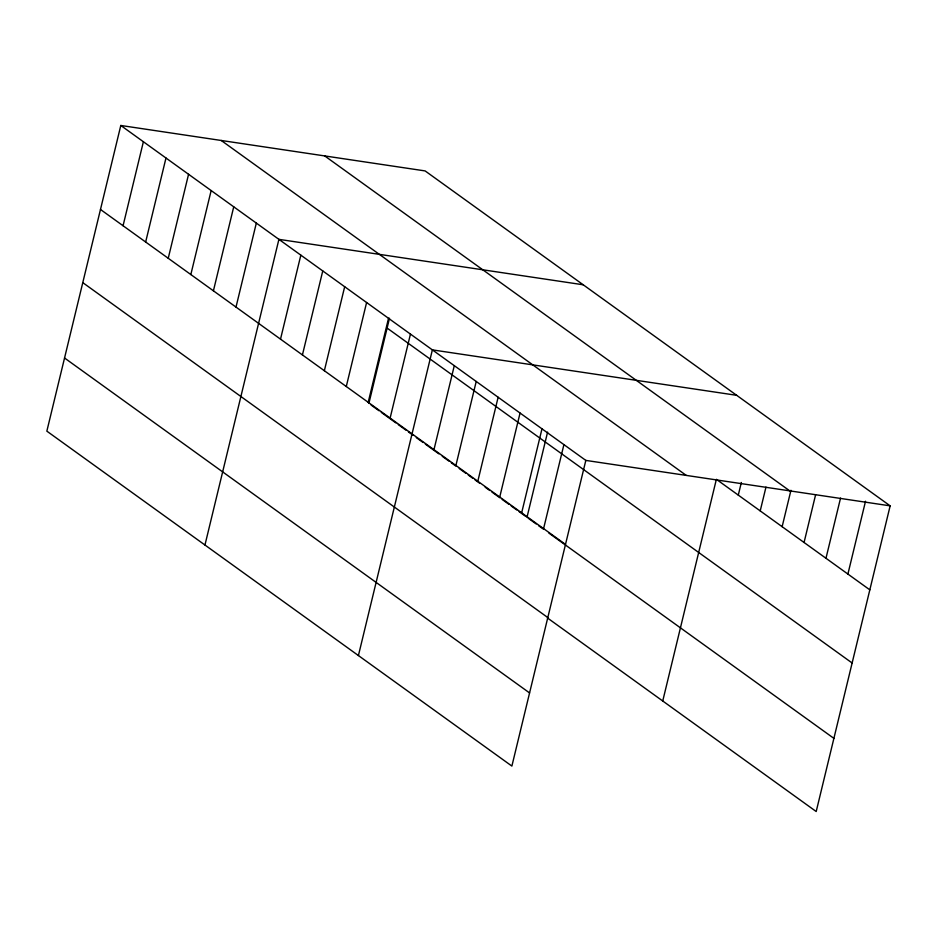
<?xml version="1.0" encoding="UTF-8"?>
<svg xmlns="http://www.w3.org/2000/svg" width="937" height="937" viewBox="0 0 937 937"><rect width="100%" height="100%" fill="white"/><g stroke="black" fill="none" stroke-linecap="round" stroke-linejoin="round"><path stroke-width="1.41" d="M120.803 125.476L46.85 431.149L511.883 766.079L585.824 460.407L120.803 125.476L425.117 170.921L890.15 505.851L816.197 811.524L547.36 617.893M123.063 225.747L143.384 141.745M145.657 242.015L165.978 158.013M168.238 258.284L188.56 174.282M190.832 274.553L211.153 190.551M213.413 290.821L233.735 206.819M236.007 307.09L256.328 223.088M204.957 545.029L278.91 239.357L583.236 284.789M280.514 339.147L300.836 255.145M302.428 354.936L322.761 270.934M324.354 370.724L344.675 286.722M346.28 386.512L366.601 302.51M368.206 402.301L388.527 318.299M368.873 403.437L389.487 318.229M390.12 418.089L410.453 334.087M358.414 655.56L432.367 349.876L736.693 395.32M433.972 449.666L454.293 365.676M455.897 465.466L476.219 381.464M477.811 481.255L498.133 397.253M499.737 497.043L520.058 413.041M521.663 512.832L541.984 428.83M526.981 517.318L547.595 432.098M543.589 528.62L563.91 444.618M662.74 700.993L716.372 479.322L869.829 589.853M738.286 495.111L741.343 482.508M760.212 510.899L765.974 487.099M782.137 526.688L790.945 490.285M804.063 542.476L815.577 494.877M825.977 558.265L840.548 498.074M847.903 574.053L865.519 501.26M585.824 460.407L890.15 505.851M324.694 155.917L789.727 490.847M221.226 140.468L686.259 475.399M387.098 328.067L852.131 662.998M100.482 209.478L565.503 544.409M371.122 405.065L379.028 410.757M381.289 412.385L395.976 422.962M398.237 424.59L406.143 430.282M408.391 431.91L412.912 435.166M416.297 437.602L423.079 442.487M425.339 444.115L438.891 453.871M442.276 456.307L449.057 461.191M451.306 462.819L455.827 466.076M459.212 468.512L465.994 473.396M468.254 475.024L472.763 478.268M475.024 479.896L479.545 483.152M485.19 487.217L489.711 490.473M491.972 492.101L499.878 497.793M502.127 499.421L508.908 504.305M511.169 505.933L516.814 509.997M519.075 511.625L525.844 516.498M528.128 518.149L536.21 523.97M538.517 525.622L543.132 528.948M548.906 533.106L833.895 738.368M82.784 282.634L547.805 617.565M64.548 358.004L529.581 692.935"/></g></svg>
